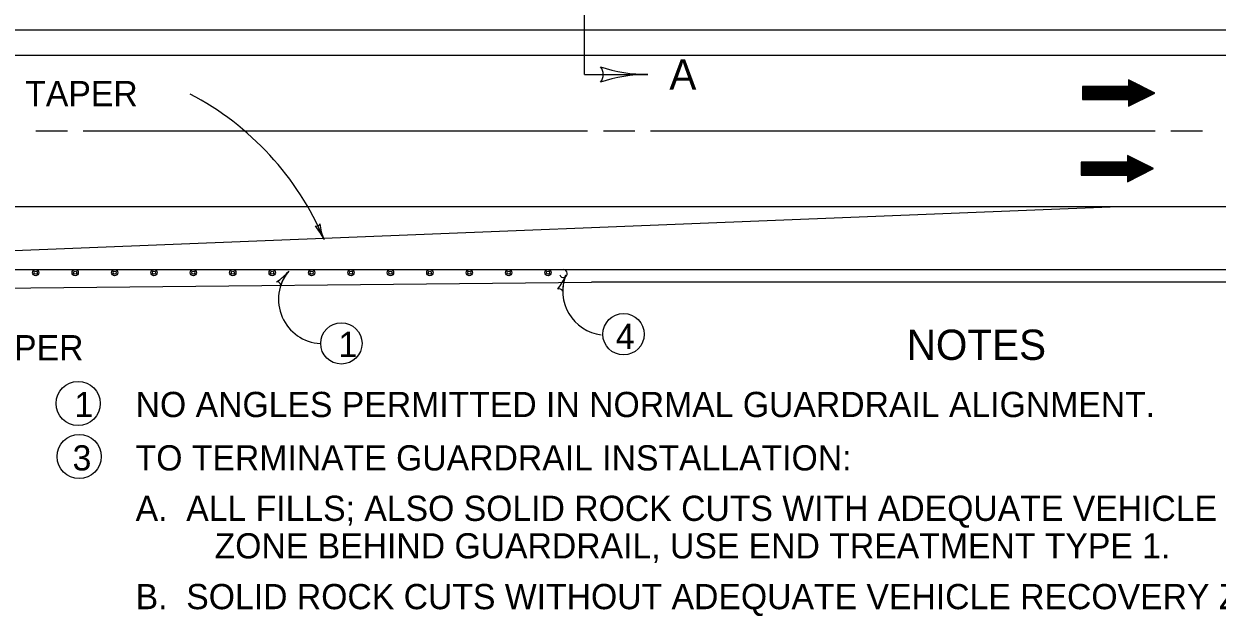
# Model space of a CAD drawing. Extents: x 999.7 to 1036.4, y 999.4 to 1022.7.
# Drawn here: x 1019.78 to 1029.24, y 1010.55 to 1015.25 of the extents above; entities that cross this region are included whole.
import ezdxf

# ---------------------------------------------------------------- set-up
doc = ezdxf.new("R2010")
doc.units = 0
for name, color, linetype in [('Level 1', 7, 'Continuous'), ('Level 2', 7, 'Continuous'), ('Level 5', 7, 'Continuous')]:
    doc.layers.add(name, color=color, linetype=linetype)

msp = doc.modelspace()

# ---------------------------------------------------------------- linework, layer by layer
at = {"layer": 'Level 1'}
for p, q in [((1012.79, 1015.2), (1033.6083, 1015.2)), ((1012.905, 1015), (1033.6083, 1015)), ((1013.5983, 1013.8), (1033.6083, 1013.8)), ((1015.9617, 1013.3), (1028.4617, 1013.8)), ((1014.6067, 1013.3), (1024.06, 1013.3)), ((1024.0167, 1013.3), (1033.6083, 1013.3)), ((1014.2817, 1013.0983), (1024.2817, 1013.2)), ((1033.6083, 1013.2), (1024.2817, 1013.2))]:
    msp.add_line(p, q, dxfattribs=at)
for points in [[(1028.7501, 1014.6986), (1028.5418, 1014.8036), (1028.5418, 1014.7503), (1028.1768, 1014.7503), (1028.1768, 1014.6469), (1028.5418, 1014.6469), (1028.5418, 1014.5953)], [(1028.7401, 1014.1002), (1028.5318, 1014.2035), (1028.5318, 1014.1518), (1028.1668, 1014.1518), (1028.1668, 1014.0468), (1028.5318, 1014.0468), (1028.5318, 1013.9952)]]:
    msp.add_lwpolyline(points, close=True, dxfattribs=at)
for points in [[(1028.6468, 1014.7503), (1028.1768, 1014.7503)], [(1028.6518, 1014.7486), (1028.1768, 1014.7486)], [(1028.6618, 1014.7436), (1028.1768, 1014.7436)], [(1028.6734, 1014.7386), (1028.1768, 1014.7386)], [(1028.6834, 1014.7319), (1028.1768, 1014.7319)], [(1028.6934, 1014.7269), (1028.1768, 1014.7269)], [(1028.5418, 1014.8036), (1028.5418, 1014.8036)], [(1028.5534, 1014.7969), (1028.5418, 1014.7969)], [(1028.5634, 1014.7919), (1028.5418, 1014.7919)], [(1028.5734, 1014.7869), (1028.5418, 1014.7869)], [(1028.5834, 1014.7819), (1028.5418, 1014.7819)], [(1028.5951, 1014.7769), (1028.5418, 1014.7769)], [(1028.6051, 1014.7719), (1028.5418, 1014.7719)], [(1028.6151, 1014.7669), (1028.5418, 1014.7669)], [(1028.6268, 1014.7619), (1028.5418, 1014.7619)], [(1028.6368, 1014.7553), (1028.5418, 1014.7553)], [(1028.7051, 1014.7219), (1028.1768, 1014.7219)], [(1028.7151, 1014.7169), (1028.1768, 1014.7169)], [(1028.7251, 1014.7119), (1028.1768, 1014.7119)], [(1028.7351, 1014.7069), (1028.1768, 1014.7069)], [(1028.7351, 1014.7069), (1028.1768, 1014.7069)], [(1028.7468, 1014.7019), (1028.1768, 1014.7019)], [(1028.7451, 1014.6969), (1028.1768, 1014.6969)], [(1028.7334, 1014.6903), (1028.1768, 1014.6903)], [(1028.7234, 1014.6853), (1028.1768, 1014.6853)], [(1028.7134, 1014.6803), (1028.1768, 1014.6803)], [(1028.7034, 1014.6753), (1028.1768, 1014.6753)], [(1028.6918, 1014.6703), (1028.1768, 1014.6703)], [(1028.6818, 1014.6653), (1028.1768, 1014.6653)], [(1028.6718, 1014.6603), (1028.1768, 1014.6603)], [(1028.6618, 1014.6553), (1028.1768, 1014.6553)], [(1028.6518, 1014.6486), (1028.1768, 1014.6486)], [(1028.6401, 1014.6436), (1028.5418, 1014.6436)], [(1028.6301, 1014.6386), (1028.5418, 1014.6386)], [(1028.6301, 1014.6386), (1028.5418, 1014.6386)], [(1028.6201, 1014.6336), (1028.5418, 1014.6336)], [(1028.6101, 1014.6286), (1028.5418, 1014.6286)], [(1028.5984, 1014.6236), (1028.5418, 1014.6236)], [(1028.5884, 1014.6186), (1028.5418, 1014.6186)], [(1028.5784, 1014.6136), (1028.5418, 1014.6136)], [(1028.5684, 1014.6069), (1028.5418, 1014.6069)], [(1028.5568, 1014.6019), (1028.5418, 1014.6019)], [(1028.5468, 1014.5969), (1028.5418, 1014.5969)], [(1019.8767, 1014.4), (1020.1267, 1014.4)], [(1020.2517, 1014.4), (1024.2517, 1014.4)], [(1024.3767, 1014.4), (1024.6267, 1014.4)], [(1024.7517, 1014.4), (1028.7517, 1014.4)], [(1028.8767, 1014.4), (1029.1267, 1014.4)], [(1028.5318, 1014.2035), (1028.5318, 1014.2035)], [(1028.5418, 1014.1985), (1028.5318, 1014.1985)], [(1028.5518, 1014.1935), (1028.5318, 1014.1935)], [(1028.5634, 1014.1885), (1028.5318, 1014.1885)], [(1028.5734, 1014.1835), (1028.5318, 1014.1835)], [(1028.5834, 1014.1785), (1028.5318, 1014.1785)], [(1028.5934, 1014.1718), (1028.5318, 1014.1718)], [(1028.6051, 1014.1668), (1028.5318, 1014.1668)], [(1028.6151, 1014.1618), (1028.5318, 1014.1618)], [(1028.6368, 1014.1518), (1028.1668, 1014.1518)], [(1028.6418, 1014.1485), (1028.1668, 1014.1485)], [(1028.6518, 1014.1435), (1028.1668, 1014.1435)], [(1028.6618, 1014.1385), (1028.1668, 1014.1385)], [(1028.6718, 1014.1335), (1028.1668, 1014.1335)], [(1028.6834, 1014.1285), (1028.1668, 1014.1285)], [(1028.6934, 1014.1235), (1028.1668, 1014.1235)], [(1028.7034, 1014.1185), (1028.1668, 1014.1185)], [(1028.7151, 1014.1135), (1028.1668, 1014.1135)], [(1028.7251, 1014.1068), (1028.1668, 1014.1068)], [(1028.7251, 1014.1068), (1028.1668, 1014.1068)], [(1028.7351, 1014.1018), (1028.1668, 1014.1018)], [(1028.7334, 1014.0968), (1028.1668, 1014.0968)], [(1028.7234, 1014.0918), (1028.1668, 1014.0918)], [(1028.7134, 1014.0868), (1028.1668, 1014.0868)], [(1028.7018, 1014.0818), (1028.1668, 1014.0818)], [(1028.6918, 1014.0768), (1028.1668, 1014.0768)], [(1028.6818, 1014.0718), (1028.1668, 1014.0718)], [(1028.6718, 1014.0652), (1028.1668, 1014.0652)], [(1028.6251, 1014.1568), (1028.5318, 1014.1568)], [(1028.6601, 1014.0602), (1028.1668, 1014.0602)], [(1028.6501, 1014.0552), (1028.1668, 1014.0552)], [(1028.6401, 1014.0502), (1028.1668, 1014.0502)], [(1028.6301, 1014.0452), (1028.5318, 1014.0452)], [(1028.6201, 1014.0402), (1028.5318, 1014.0402)], [(1028.6201, 1014.0402), (1028.5318, 1014.0402)], [(1028.6084, 1014.0352), (1028.5318, 1014.0352)], [(1028.5984, 1014.0285), (1028.5318, 1014.0285)], [(1028.5884, 1014.0235), (1028.5318, 1014.0235)], [(1028.5784, 1014.0185), (1028.5318, 1014.0185)], [(1028.5668, 1014.0135), (1028.5318, 1014.0135)], [(1028.5568, 1014.0085), (1028.5318, 1014.0085)], [(1028.5468, 1014.0035), (1028.5318, 1014.0035)], [(1028.5368, 1013.9985), (1028.5318, 1013.9985)]]:
    msp.add_lwpolyline(points, dxfattribs=at)
for centre, radius in [((1019.8758, 1013.2743), 0.025), ((1019.8758, 1013.2743), 0.0125), ((1020.1883, 1013.2743), 0.025), ((1020.1883, 1013.2743), 0.0125), ((1020.5008, 1013.2743), 0.025), ((1020.5008, 1013.2743), 0.0125), ((1020.8133, 1013.2743), 0.025), ((1020.8133, 1013.2743), 0.0125), ((1021.1258, 1013.2743), 0.025), ((1021.1258, 1013.2743), 0.0125), ((1021.4383, 1013.2743), 0.025), ((1021.4383, 1013.2743), 0.0125), ((1021.7508, 1013.2743), 0.025), ((1021.7508, 1013.2743), 0.0125), ((1022.0633, 1013.2743), 0.025), ((1022.0633, 1013.2743), 0.0125), ((1022.3758, 1013.2743), 0.025), ((1022.3758, 1013.2743), 0.0125), ((1022.6883, 1013.2743), 0.025), ((1022.6883, 1013.2743), 0.0125), ((1023.0008, 1013.2743), 0.025), ((1023.0008, 1013.2743), 0.0125), ((1023.3133, 1013.2743), 0.025), ((1023.3133, 1013.2743), 0.0125), ((1023.6258, 1013.2743), 0.025), ((1023.6258, 1013.2743), 0.0125), ((1023.9383, 1013.2743), 0.025), ((1023.9383, 1013.2743), 0.0125)]:
    msp.add_circle(centre, radius, dxfattribs=at)
for centre, radius, start, end in [((1020.0193, 1012.6301), 2.3275, 22.98083, 62.32048), ((1022.0997, 1013.6749), 0.0315, 253.43417, 335.55086), ((1021.8042, 1013.3746), 0.3937, 24.65957, 43.32835), ((1022.5199, 1013.7031), 0.3937, 186.00673, 204.65346), ((1021.8042, 1013.3746), 0.3937, 24.64734, 24.65957), ((1024.0593, 1013.2683), 0.031, 202.34141, 88.10216)]:
    msp.add_arc(centre, radius, start, end, dxfattribs=at)
at = {"layer": 'Level 2'}
for centre in [(1020.2115, 1012.2383), (1020.2204, 1011.8169)]:
    msp.add_circle(centre, 0.175, dxfattribs=at)
at = {"layer": 'Level 5'}
for q in [(1024.2283, 1015.69), (1024.7283, 1014.8467)]:
    msp.add_line((1024.2283, 1014.8467), q, dxfattribs=at)
for centre in [(1024.5367, 1012.7868), (1022.2992, 1012.7141)]:
    msp.add_circle(centre, 0.1639, dxfattribs=at)
for centre, radius, start, end in [((1024.2827, 1014.8468), 0.0937, 318.7746, 40.89129), ((1024.7283, 1013.6748), 1.1719, 90, 108.66878), ((1024.7283, 1016.0185), 1.1719, 251.34716, 269.99389), ((1024.7283, 1013.6748), 1.1719, 89.98778, 90), ((1021.5791, 1013.5386), 0.3938, 301.70298, 320.34971), ((1021.5791, 1013.5386), 0.3938, 301.70298, 320.34971), ((1021.5791, 1013.5386), 0.3938, 301.70298, 320.34971), ((1022.1514, 1013.0628), 0.3505, 140.14763, 266.76804), ((1022.1855, 1013.0362), 0.3938, 140.35583, 159.02461), ((1022.1855, 1013.0362), 0.3938, 140.35583, 159.02461), ((1022.1855, 1013.0362), 0.3938, 140.35583, 159.02461), ((1022.1855, 1013.0362), 0.3938, 140.3436, 140.35583), ((1022.1855, 1013.0362), 0.3938, 140.3436, 140.35583), ((1022.1855, 1013.0362), 0.3938, 140.3436, 140.35583), ((1023.7082, 1013.3907), 0.3938, 321.15657, 339.8033), ((1024.4473, 1013.1189), 0.3938, 159.80941, 178.47819), ((1024.402, 1013.1286), 0.3479, 158.72768, 263.0001), ((1024.4473, 1013.1189), 0.3938, 159.79718, 159.80941), ((1021.7868, 1013.1721), 0.0315, 9.13042, 91.24712), ((1021.7868, 1013.1721), 0.0315, 9.13042, 91.24712), ((1021.7868, 1013.1721), 0.0315, 9.13042, 91.24712), ((1024.026, 1013.1143), 0.0315, 28.58401, 110.7007)]:
    msp.add_arc(centre, radius, start, end, dxfattribs=at)

# ---------------------------------------------------------------- texts
at = {"layer": 'Level 1'}
for s, height, p in [('NOTES', 0.24, (1026.7817, 1012.5835)), ('1 ', 0.2, (1020.1828, 1012.13)), ('NO ANGLES PERMITTED IN NORMAL GUARDRAIL ALIGNMENT.', 0.2, (1020.6678, 1012.13)), ('3 ', 0.2, (1020.1678, 1011.7067)), ('TO TERMINATE GUARDRAIL INSTALLATION:', 0.2, (1020.6678, 1011.7067)), ('A.  ALL FILLS; ALSO SOLID ROCK CUTS WITH ADEQUATE VEHICLE RECOVERY', 0.2, (1020.6678, 1011.3067)), ('ZONE BEHIND GUARDRAIL, USE END TREATMENT TYPE 1.', 0.2, (1021.294, 1011.0092)), ('B.  SOLID ROCK CUTS WITHOUT ADEQUATE VEHICLE RECOVERY ZONE BEHIND', 0.2, (1020.6678, 1010.6067))]:
    msp.add_text(s, height=height, dxfattribs=at).set_placement(p)
at = {"layer": 'Level 5'}
for s, height, p in [('A', 0.24, (1024.9, 1014.7267)), ('25:1 PAVEMENT TAPER', 0.2, (1017.6522, 1014.595)), ('4', 0.2, (1024.475, 1012.67)), ('100:1 SHOULDER TAPER', 0.2, (1017.0583, 1012.58)), ('1', 0.2, (1022.2758, 1012.6063))]:
    msp.add_text(s, height=height, dxfattribs=at).set_placement(p)

doc.saveas('drawing.dxf')
